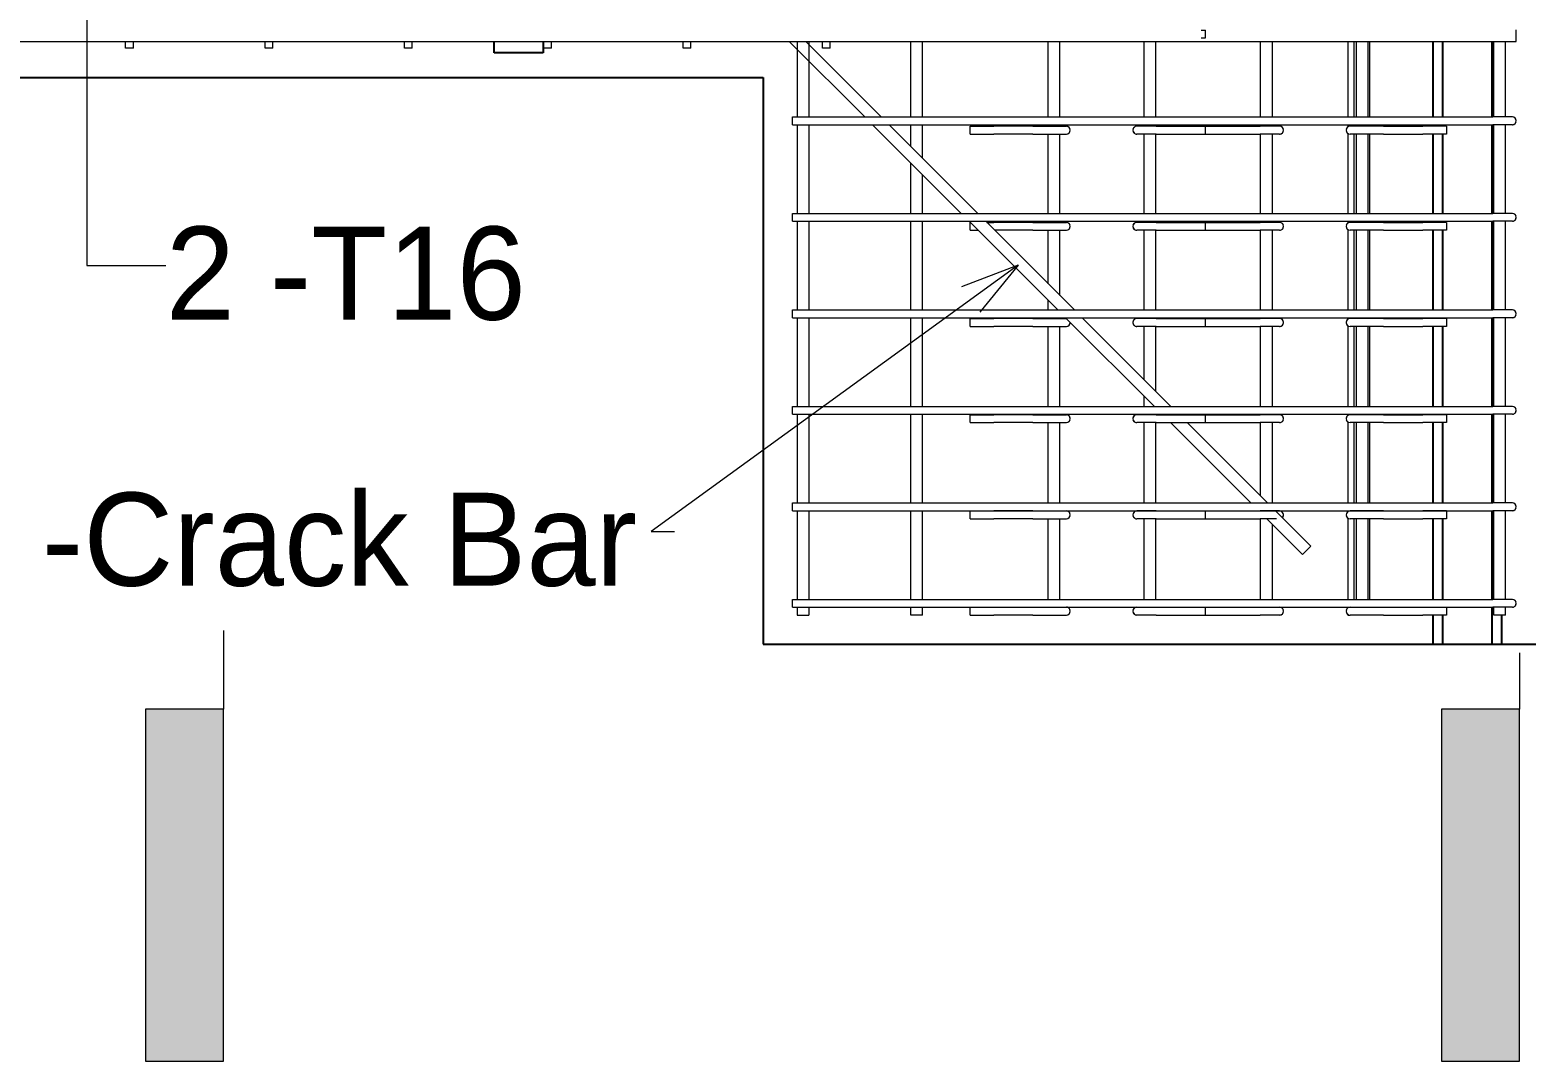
# Model space of a CAD drawing. Header units: millimetres. Extents: x -31655 to -5862, y 2843 to 78926.
# Drawn here: x -28000 to -26470, y 2843 to 3898 of the extents above; entities that cross this region are included whole.
import ezdxf

# ---------------------------------------------------------------- set-up
doc = ezdxf.new("R2010")
doc.units = ezdxf.units.MM
for name, color, linetype, lineweight in [('A-WALL', 113, 'Continuous', 25), ('G-ANNO-SYMB', 111, 'Continuous', 9), ('S-RBAR', 171, 'Continuous', 18), ('S-RBAR-IDEN', 171, 'Continuous', 9)]:
    doc.layers.add(name, color=color, linetype=linetype, lineweight=lineweight)
doc.styles.add('Nirmala UI', font='Nirmala.ttf', dxfattribs={"height": 95.25})

# ---------------------------------------------------------------- blocks, each defined once
blk = doc.blocks.new('Detail View - M_Section Tail - Filled Horizontal-14034-Elevation Front')
at = {"layer": 'G-ANNO-SYMB'}
blk.add_hatch(color=256, dxfattribs=at).paths.add_polyline_path([(-30520.9, 5938.9), (-30520.9, 6018.9), (-30880.9, 6018.9), (-30880.9, 5938.9)])
for p, q in [((-30880.9, 5938.9), (-30880.9, 6018.9)), ((-30880.9, 6018.9), (-30520.9, 6018.9)), ((-30520.9, 6018.9), (-30520.9, 5938.9)), ((-30520.9, 5938.9), (-30880.9, 5938.9))]:
    blk.add_line(p, q, dxfattribs=at)

msp = doc.modelspace()

# ---------------------------------------------------------------- linework, layer by layer
at = {"layer": 'A-WALL'}
for p, q in [((-27525.39395, 3874.75), (-27525.39395, 3886.5)), ((-27475.39395, 3886.5), (-27475.39395, 3874.75)), ((-26565.39395, 3809.36236), (-26565.39395, 3886.5)), ((-26555.39395, 3809.36236), (-26555.39395, 3886.5)), ((-26505.39395, 3886.5), (-26505.39395, 3809.36236)), ((-27475.39395, 3874.75), (-27525.39395, 3874.75)), ((-29650.39395, 3849.75), (-27250.39395, 3849.75)), ((-27250.39395, 3849.75), (-27250.39395, 3269.75)), ((-26565.39395, 3799.79741), (-26565.39395, 3801.36236)), ((-26555.39395, 3799.79741), (-26555.39395, 3801.36236)), ((-26505.39395, 3801.36236), (-26505.39395, 3710.63989)), ((-26565.39395, 3710.63989), (-26565.39395, 3791.79741)), ((-26555.39395, 3710.63989), (-26555.39395, 3791.79741)), ((-26565.39395, 3701.38793), (-26565.39395, 3702.63989)), ((-26555.39395, 3701.38793), (-26555.39395, 3702.63989)), ((-26505.39395, 3702.63989), (-26505.39395, 3611.91742)), ((-26565.39395, 3611.91742), (-26565.39395, 3693.38793)), ((-26555.39395, 3611.91742), (-26555.39395, 3693.38793)), ((-26565.39395, 3602.97845), (-26565.39395, 3603.91742)), ((-26565.39395, 3513.19494), (-26565.39395, 3594.97845)), ((-26555.39395, 3602.97845), (-26555.39395, 3603.91742)), ((-26555.39395, 3513.19494), (-26555.39395, 3594.97845)), ((-26505.39395, 3603.91742), (-26505.39395, 3513.19494)), ((-26565.39395, 3504.56897), (-26565.39395, 3505.19494)), ((-26555.39395, 3504.56897), (-26555.39395, 3505.19494)), ((-26505.39395, 3505.19494), (-26505.39395, 3414.47247)), ((-26565.39395, 3414.47247), (-26565.39395, 3496.56897)), ((-26555.39395, 3414.47247), (-26555.39395, 3496.56897)), ((-26565.39395, 3315.75), (-26565.39395, 3398.15948)), ((-26555.39395, 3315.75), (-26555.39395, 3398.15948)), ((-26505.39395, 3406.47247), (-26505.39395, 3315.75)), ((-26505.39395, 3307.75), (-26505.39395, 3269.75)), ((-26565.39395, 3269.75), (-26565.39395, 3299.75)), ((-26555.39395, 3269.75), (-26555.39395, 3299.75)), ((-26495.39395, 3299.75), (-26495.39395, 3269.75)), ((-27250.39395, 3269.75), (-26450.39395, 3269.75))]:
    msp.add_line(p, q, dxfattribs=at)
at = {"layer": 'G-ANNO-SYMB'}
for p, q in [((-27802.07434, 3283.78157), (-27802.07434, 3203.36133)), ((-26477.07434, 3260.91861), (-26477.07434, 3203.36133))]:
    msp.add_line(p, q, dxfattribs=at)
at = {"layer": 'S-RBAR'}
for p, q in [((-30420.39395, 3886.5), (-26480.39395, 3886.5)), ((-27902.22271, 3879.75), (-27902.22271, 3886.5)), ((-27894.22271, 3879.75), (-27894.22271, 3886.5)), ((-27759.748, 3879.75), (-27759.748, 3886.5)), ((-27751.748, 3879.75), (-27751.748, 3886.5)), ((-27617.27329, 3879.75), (-27617.27329, 3886.5)), ((-27609.27329, 3879.75), (-27609.27329, 3886.5)), ((-27474.79858, 3879.75), (-27474.79858, 3886.5)), ((-27466.79858, 3879.75), (-27466.79858, 3886.5)), ((-27332.32387, 3879.75), (-27332.32387, 3886.5)), ((-27324.32387, 3879.75), (-27324.32387, 3886.5)), ((-27146.59754, 3809.36236), (-27223.73518, 3886.5)), ((-27215.71501, 3886.5), (-27215.71501, 3809.36236)), ((-27129.62698, 3809.36236), (-27206.76462, 3886.5)), ((-27203.71501, 3886.5), (-27203.71501, 3809.36236)), ((-27189.84916, 3879.75), (-27189.84916, 3886.5)), ((-27181.84916, 3879.75), (-27181.84916, 3886.5)), ((-27099.46501, 3809.36236), (-27099.46501, 3886.5)), ((-27087.46501, 3809.36236), (-27087.46501, 3886.5)), ((-26958.98659, 3809.36236), (-26958.98659, 3886.5)), ((-26946.98659, 3809.36236), (-26946.98659, 3886.5)), ((-26861.00816, 3809.36236), (-26861.00816, 3886.5)), ((-26849.00816, 3809.36236), (-26849.00816, 3886.5)), ((-26802.67822, 3898.2069), (-26798.18937, 3898.2069)), ((-26802.67822, 3890.2069), (-26798.18937, 3890.2069)), ((-26798.18937, 3890.2069), (-26798.18937, 3898.2069)), ((-26741.77973, 3809.36236), (-26741.77973, 3886.5)), ((-26729.77973, 3809.36236), (-26729.77973, 3886.5)), ((-26652.46272, 3886.5), (-26652.46272, 3809.36236)), ((-26646.39395, 3886.5), (-26646.39395, 3809.36236)), ((-26643.80131, 3809.36236), (-26643.80131, 3886.5)), ((-26631.80131, 3809.36236), (-26631.80131, 3886.5)), ((-26630.39395, 3886.5), (-26630.39395, 3809.36236)), ((-26503.32288, 3809.36236), (-26503.32288, 3886.5)), ((-26491.32288, 3809.36236), (-26491.32288, 3886.5)), ((-26480.39395, 3886.5), (-26480.39395, 3898.5)), ((-27894.22271, 3879.75), (-27902.22271, 3879.75)), ((-27751.748, 3879.75), (-27759.748, 3879.75)), ((-27609.27329, 3879.75), (-27617.27329, 3879.75)), ((-27466.79858, 3879.75), (-27474.79858, 3879.75)), ((-27324.32387, 3879.75), (-27332.32387, 3879.75)), ((-27181.84916, 3879.75), (-27189.84916, 3879.75)), ((-27220.39395, 3809.36236), (-26504.39395, 3809.36236)), ((-27220.39395, 3801.36236), (-27220.39395, 3809.36236)), ((-26484.39395, 3809.36236), (-26504.39395, 3809.36236)), ((-27220.39395, 3801.36236), (-26504.39395, 3801.36236)), ((-27215.71501, 3801.36236), (-27215.71501, 3710.63989)), ((-27203.71501, 3801.36236), (-27203.71501, 3710.63989)), ((-27047.87507, 3710.63989), (-27138.59754, 3801.36236)), ((-27030.90451, 3710.63989), (-27121.62698, 3801.36236)), ((-27099.46501, 3779.20039), (-27099.46501, 3801.36236)), ((-27087.46501, 3767.20039), (-27087.46501, 3801.36236)), ((-27038.8828, 3799.79741), (-27014.67822, 3799.79741)), ((-27038.8828, 3791.79741), (-27038.8828, 3799.79741)), ((-26974.53608, 3799.79741), (-27014.67822, 3799.79741)), ((-26974.53608, 3799.79741), (-26940.39395, 3799.79741)), ((-26958.98659, 3799.79741), (-26958.98659, 3801.36236)), ((-26946.98659, 3799.79741), (-26946.98659, 3801.36236)), ((-26848.42868, 3799.79741), (-26868.42868, 3799.79741)), ((-26861.00816, 3799.79741), (-26861.00816, 3801.36236)), ((-26849.00816, 3799.79741), (-26849.00816, 3801.36236)), ((-26848.42868, 3799.79741), (-26804.67822, 3799.79741)), ((-26804.67822, 3799.79741), (-26798.18937, 3799.79741)), ((-26798.18937, 3799.79741), (-26742.39395, 3799.79741)), ((-26798.18937, 3791.79741), (-26798.18937, 3799.79741)), ((-26722.39395, 3799.79741), (-26742.39395, 3799.79741)), ((-26741.77973, 3799.79741), (-26741.77973, 3801.36236)), ((-26729.77973, 3799.79741), (-26729.77973, 3801.36236)), ((-26652.46272, 3801.36236), (-26652.46272, 3799.17189)), ((-26616.25181, 3799.79741), (-26650.39395, 3799.79741)), ((-26646.39395, 3801.36236), (-26646.39395, 3799.79741)), ((-26643.80131, 3799.79741), (-26643.80131, 3801.36236)), ((-26631.80131, 3799.79741), (-26631.80131, 3801.36236)), ((-26630.39395, 3801.36236), (-26630.39395, 3799.79741)), ((-26616.25181, 3799.79741), (-26576.10968, 3799.79741)), ((-26551.90509, 3799.79741), (-26576.10968, 3799.79741)), ((-26551.90509, 3799.79741), (-26551.90509, 3791.79741)), ((-26484.39395, 3801.36236), (-26504.39395, 3801.36236)), ((-26503.32288, 3710.63989), (-26503.32288, 3801.36236)), ((-26491.32288, 3710.63989), (-26491.32288, 3801.36236)), ((-27038.8828, 3791.79741), (-27014.67822, 3791.79741)), ((-26974.53608, 3791.79741), (-27014.67822, 3791.79741)), ((-26974.53608, 3791.79741), (-26940.39395, 3791.79741)), ((-26958.98659, 3710.63989), (-26958.98659, 3791.79741)), ((-26946.98659, 3710.63989), (-26946.98659, 3791.79741)), ((-26848.42868, 3791.79741), (-26868.42868, 3791.79741)), ((-26861.00816, 3710.63989), (-26861.00816, 3791.79741)), ((-26849.00816, 3710.63989), (-26849.00816, 3791.79741)), ((-26848.42868, 3791.79741), (-26804.67822, 3791.79741)), ((-26804.67822, 3791.79741), (-26798.18937, 3791.79741)), ((-26798.18937, 3791.79741), (-26742.39395, 3791.79741)), ((-26722.39395, 3791.79741), (-26742.39395, 3791.79741)), ((-26741.77973, 3710.63989), (-26741.77973, 3791.79741)), ((-26729.77973, 3710.63989), (-26729.77973, 3791.79741)), ((-26652.46272, 3792.42293), (-26652.46272, 3710.63989)), ((-26616.25181, 3791.79741), (-26650.39395, 3791.79741)), ((-26646.39395, 3791.79741), (-26646.39395, 3710.63989)), ((-26643.80131, 3710.63989), (-26643.80131, 3791.79741)), ((-26631.80131, 3710.63989), (-26631.80131, 3791.79741)), ((-26630.39395, 3791.79741), (-26630.39395, 3710.63989)), ((-26616.25181, 3791.79741), (-26576.10968, 3791.79741)), ((-26551.90509, 3791.79741), (-26576.10968, 3791.79741)), ((-27099.46501, 3710.63989), (-27099.46501, 3762.22983)), ((-27087.46501, 3710.63989), (-27087.46501, 3750.22983)), ((-27220.39395, 3710.63989), (-26504.39395, 3710.63989)), ((-27220.39395, 3702.63989), (-27220.39395, 3710.63989)), ((-27220.39395, 3702.63989), (-26504.39395, 3702.63989)), ((-27215.71501, 3702.63989), (-27215.71501, 3611.91742)), ((-27203.71501, 3702.63989), (-27203.71501, 3611.91742)), ((-27099.46501, 3611.91742), (-27099.46501, 3702.63989)), ((-27087.46501, 3611.91742), (-27087.46501, 3702.63989)), ((-26949.1526, 3611.91742), (-27039.87507, 3702.63989)), ((-26932.18204, 3611.91742), (-27022.90451, 3702.63989)), ((-26958.98659, 3701.38793), (-26958.98659, 3702.63989)), ((-26946.98659, 3701.38793), (-26946.98659, 3702.63989)), ((-26861.00816, 3701.38793), (-26861.00816, 3702.63989)), ((-26849.00816, 3701.38793), (-26849.00816, 3702.63989)), ((-26741.77973, 3701.38793), (-26741.77973, 3702.63989)), ((-26729.77973, 3701.38793), (-26729.77973, 3702.63989)), ((-26652.46272, 3702.63989), (-26652.46272, 3700.76241)), ((-26646.39395, 3702.63989), (-26646.39395, 3701.38793)), ((-26643.80131, 3701.38793), (-26643.80131, 3702.63989)), ((-26631.80131, 3701.38793), (-26631.80131, 3702.63989)), ((-26630.39395, 3702.63989), (-26630.39395, 3701.38793)), ((-26484.39395, 3710.63989), (-26504.39395, 3710.63989)), ((-26484.39395, 3702.63989), (-26504.39395, 3702.63989)), ((-26503.32288, 3611.91742), (-26503.32288, 3702.63989)), ((-26491.32288, 3611.91742), (-26491.32288, 3702.63989)), ((-27038.8828, 3693.38793), (-27038.8828, 3701.38793)), ((-27038.8828, 3693.38793), (-27030.62311, 3693.38793)), ((-27021.65255, 3701.38793), (-27014.67822, 3701.38793)), ((-26974.53608, 3701.38793), (-27014.67822, 3701.38793)), ((-26974.53608, 3693.38793), (-27013.65255, 3693.38793)), ((-26974.53608, 3701.38793), (-26940.39395, 3701.38793)), ((-26974.53608, 3693.38793), (-26940.39395, 3693.38793)), ((-26958.98659, 3638.72197), (-26958.98659, 3693.38793)), ((-26946.98659, 3626.72197), (-26946.98659, 3693.38793)), ((-26848.42868, 3701.38793), (-26868.42868, 3701.38793)), ((-26848.42868, 3693.38793), (-26868.42868, 3693.38793)), ((-26861.00816, 3611.91742), (-26861.00816, 3693.38793)), ((-26849.00816, 3611.91742), (-26849.00816, 3693.38793)), ((-26848.42868, 3701.38793), (-26804.67822, 3701.38793)), ((-26848.42868, 3693.38793), (-26804.67822, 3693.38793)), ((-26804.67822, 3701.38793), (-26798.18937, 3701.38793)), ((-26804.67822, 3693.38793), (-26798.18937, 3693.38793)), ((-26798.18937, 3701.38793), (-26742.39395, 3701.38793)), ((-26798.18937, 3693.38793), (-26798.18937, 3701.38793)), ((-26798.18937, 3693.38793), (-26742.39395, 3693.38793)), ((-26722.39395, 3701.38793), (-26742.39395, 3701.38793)), ((-26722.39395, 3693.38793), (-26742.39395, 3693.38793)), ((-26741.77973, 3611.91742), (-26741.77973, 3693.38793)), ((-26729.77973, 3611.91742), (-26729.77973, 3693.38793)), ((-26652.46272, 3694.01345), (-26652.46272, 3611.91742)), ((-26616.25181, 3701.38793), (-26650.39395, 3701.38793)), ((-26616.25181, 3693.38793), (-26650.39395, 3693.38793)), ((-26646.39395, 3693.38793), (-26646.39395, 3611.91742)), ((-26643.80131, 3611.91742), (-26643.80131, 3693.38793)), ((-26631.80131, 3611.91742), (-26631.80131, 3693.38793)), ((-26630.39395, 3693.38793), (-26630.39395, 3611.91742)), ((-26616.25181, 3701.38793), (-26576.10968, 3701.38793)), ((-26616.25181, 3693.38793), (-26576.10968, 3693.38793)), ((-26551.90509, 3701.38793), (-26576.10968, 3701.38793)), ((-26551.90509, 3693.38793), (-26576.10968, 3693.38793)), ((-26551.90509, 3701.38793), (-26551.90509, 3693.38793)), ((-27220.39395, 3611.91742), (-26504.39395, 3611.91742)), ((-27220.39395, 3603.91742), (-27220.39395, 3611.91742)), ((-26958.98659, 3611.91742), (-26958.98659, 3621.7514)), ((-26484.39395, 3611.91742), (-26504.39395, 3611.91742)), ((-27220.39395, 3603.91742), (-26504.39395, 3603.91742)), ((-27215.71501, 3603.91742), (-27215.71501, 3513.19494)), ((-27203.71501, 3603.91742), (-27203.71501, 3513.19494)), ((-27099.46501, 3513.19494), (-27099.46501, 3603.91742)), ((-27087.46501, 3513.19494), (-27087.46501, 3603.91742)), ((-27038.8828, 3602.97845), (-27014.67822, 3602.97845)), ((-27038.8828, 3594.97845), (-27038.8828, 3602.97845)), ((-27038.8828, 3594.97845), (-27014.67822, 3594.97845)), ((-26974.53608, 3602.97845), (-27014.67822, 3602.97845)), ((-26974.53608, 3594.97845), (-27014.67822, 3594.97845)), ((-26974.53608, 3602.97845), (-26940.39395, 3602.97845)), ((-26974.53608, 3594.97845), (-26940.39395, 3594.97845)), ((-26958.98659, 3602.97845), (-26958.98659, 3603.91742)), ((-26958.98659, 3513.19494), (-26958.98659, 3594.97845)), ((-26946.98659, 3602.97845), (-26946.98659, 3603.91742)), ((-26946.98659, 3513.19494), (-26946.98659, 3594.97845)), ((-26850.43013, 3513.19494), (-26941.1526, 3603.91742)), ((-26833.45956, 3513.19494), (-26924.18204, 3603.91742)), ((-26848.42868, 3602.97845), (-26868.42868, 3602.97845)), ((-26848.42868, 3594.97845), (-26868.42868, 3594.97845)), ((-26861.00816, 3602.97845), (-26861.00816, 3603.91742)), ((-26861.00816, 3540.74354), (-26861.00816, 3594.97845)), ((-26849.00816, 3602.97845), (-26849.00816, 3603.91742)), ((-26849.00816, 3528.74354), (-26849.00816, 3594.97845)), ((-26848.42868, 3602.97845), (-26804.67822, 3602.97845)), ((-26848.42868, 3594.97845), (-26804.67822, 3594.97845)), ((-26804.67822, 3602.97845), (-26798.18937, 3602.97845)), ((-26804.67822, 3594.97845), (-26798.18937, 3594.97845)), ((-26798.18937, 3602.97845), (-26742.39395, 3602.97845)), ((-26798.18937, 3594.97845), (-26798.18937, 3602.97845)), ((-26798.18937, 3594.97845), (-26742.39395, 3594.97845)), ((-26722.39395, 3602.97845), (-26742.39395, 3602.97845)), ((-26722.39395, 3594.97845), (-26742.39395, 3594.97845)), ((-26741.77973, 3602.97845), (-26741.77973, 3603.91742)), ((-26741.77973, 3513.19494), (-26741.77973, 3594.97845)), ((-26729.77973, 3602.97845), (-26729.77973, 3603.91742)), ((-26729.77973, 3513.19494), (-26729.77973, 3594.97845)), ((-26652.46272, 3603.91742), (-26652.46272, 3602.35293)), ((-26652.46272, 3595.60397), (-26652.46272, 3513.19494)), ((-26616.25181, 3602.97845), (-26650.39395, 3602.97845)), ((-26616.25181, 3594.97845), (-26650.39395, 3594.97845)), ((-26646.39395, 3603.91742), (-26646.39395, 3602.97845)), ((-26646.39395, 3594.97845), (-26646.39395, 3513.19494)), ((-26643.80131, 3602.97845), (-26643.80131, 3603.91742)), ((-26643.80131, 3513.19494), (-26643.80131, 3594.97845)), ((-26631.80131, 3602.97845), (-26631.80131, 3603.91742)), ((-26631.80131, 3513.19494), (-26631.80131, 3594.97845)), ((-26630.39395, 3603.91742), (-26630.39395, 3602.97845)), ((-26630.39395, 3594.97845), (-26630.39395, 3513.19494)), ((-26616.25181, 3602.97845), (-26576.10968, 3602.97845)), ((-26616.25181, 3594.97845), (-26576.10968, 3594.97845)), ((-26551.90509, 3602.97845), (-26576.10968, 3602.97845)), ((-26551.90509, 3594.97845), (-26576.10968, 3594.97845)), ((-26551.90509, 3602.97845), (-26551.90509, 3594.97845)), ((-26484.39395, 3603.91742), (-26504.39395, 3603.91742)), ((-26503.32288, 3513.19494), (-26503.32288, 3603.91742)), ((-26491.32288, 3513.19494), (-26491.32288, 3603.91742)), ((-26861.00816, 3513.19494), (-26861.00816, 3523.77298)), ((-27220.39395, 3513.19494), (-26504.39395, 3513.19494)), ((-27220.39395, 3505.19494), (-27220.39395, 3513.19494)), ((-27220.39395, 3505.19494), (-26504.39395, 3505.19494)), ((-27215.71501, 3505.19494), (-27215.71501, 3414.47247)), ((-27203.71501, 3505.19494), (-27203.71501, 3414.47247)), ((-27099.46501, 3414.47247), (-27099.46501, 3505.19494)), ((-27087.46501, 3414.47247), (-27087.46501, 3505.19494)), ((-27038.8828, 3504.56897), (-27014.67822, 3504.56897)), ((-27038.8828, 3496.56897), (-27038.8828, 3504.56897)), ((-26974.53608, 3504.56897), (-27014.67822, 3504.56897)), ((-26974.53608, 3504.56897), (-26940.39395, 3504.56897)), ((-26958.98659, 3504.56897), (-26958.98659, 3505.19494)), ((-26946.98659, 3504.56897), (-26946.98659, 3505.19494)), ((-26848.42868, 3504.56897), (-26868.42868, 3504.56897)), ((-26861.00816, 3504.56897), (-26861.00816, 3505.19494)), ((-26849.00816, 3504.56897), (-26849.00816, 3505.19494)), ((-26848.42868, 3504.56897), (-26804.67822, 3504.56897)), ((-26841.80415, 3504.56897), (-26842.43013, 3505.19494)), ((-26824.83359, 3504.56897), (-26825.45956, 3505.19494)), ((-26804.67822, 3504.56897), (-26798.18937, 3504.56897)), ((-26798.18937, 3504.56897), (-26742.39395, 3504.56897)), ((-26798.18937, 3496.56897), (-26798.18937, 3504.56897)), ((-26722.39395, 3504.56897), (-26742.39395, 3504.56897)), ((-26741.77973, 3504.56897), (-26741.77973, 3505.19494)), ((-26729.77973, 3504.56897), (-26729.77973, 3505.19494)), ((-26652.46272, 3505.19494), (-26652.46272, 3503.94345)), ((-26616.25181, 3504.56897), (-26650.39395, 3504.56897)), ((-26646.39395, 3505.19494), (-26646.39395, 3504.56897)), ((-26643.80131, 3504.56897), (-26643.80131, 3505.19494)), ((-26631.80131, 3504.56897), (-26631.80131, 3505.19494)), ((-26630.39395, 3505.19494), (-26630.39395, 3504.56897)), ((-26616.25181, 3504.56897), (-26576.10968, 3504.56897)), ((-26551.90509, 3504.56897), (-26576.10968, 3504.56897)), ((-26551.90509, 3504.56897), (-26551.90509, 3496.56897)), ((-26484.39395, 3513.19494), (-26504.39395, 3513.19494)), ((-26484.39395, 3505.19494), (-26504.39395, 3505.19494)), ((-26503.32288, 3414.47247), (-26503.32288, 3505.19494)), ((-26491.32288, 3414.47247), (-26491.32288, 3505.19494)), ((-27038.8828, 3496.56897), (-27014.67822, 3496.56897)), ((-26974.53608, 3496.56897), (-27014.67822, 3496.56897)), ((-26974.53608, 3496.56897), (-26940.39395, 3496.56897)), ((-26958.98659, 3414.47247), (-26958.98659, 3496.56897)), ((-26946.98659, 3414.47247), (-26946.98659, 3496.56897)), ((-26848.42868, 3496.56897), (-26868.42868, 3496.56897)), ((-26861.00816, 3414.47247), (-26861.00816, 3496.56897)), ((-26849.00816, 3414.47247), (-26849.00816, 3496.56897)), ((-26848.42868, 3496.56897), (-26804.67822, 3496.56897)), ((-26751.70765, 3414.47247), (-26833.80415, 3496.56897)), ((-26734.73709, 3414.47247), (-26816.83359, 3496.56897)), ((-26804.67822, 3496.56897), (-26798.18937, 3496.56897)), ((-26798.18937, 3496.56897), (-26742.39395, 3496.56897)), ((-26722.39395, 3496.56897), (-26742.39395, 3496.56897)), ((-26741.77973, 3421.51511), (-26741.77973, 3496.56897)), ((-26729.77973, 3414.47247), (-26729.77973, 3496.56897)), ((-26652.46272, 3497.19449), (-26652.46272, 3414.47247)), ((-26616.25181, 3496.56897), (-26650.39395, 3496.56897)), ((-26646.39395, 3496.56897), (-26646.39395, 3414.47247)), ((-26643.80131, 3414.47247), (-26643.80131, 3496.56897)), ((-26631.80131, 3414.47247), (-26631.80131, 3496.56897)), ((-26630.39395, 3496.56897), (-26630.39395, 3414.47247)), ((-26616.25181, 3496.56897), (-26576.10968, 3496.56897)), ((-26551.90509, 3496.56897), (-26576.10968, 3496.56897)), ((-27220.39395, 3414.47247), (-26504.39395, 3414.47247)), ((-27220.39395, 3406.47247), (-27220.39395, 3414.47247)), ((-26484.39395, 3414.47247), (-26504.39395, 3414.47247)), ((-27220.39395, 3406.47247), (-26504.39395, 3406.47247)), ((-27215.71501, 3406.47247), (-27215.71501, 3315.75)), ((-27203.71501, 3406.47247), (-27203.71501, 3315.75)), ((-27099.46501, 3315.75), (-27099.46501, 3406.47247)), ((-27087.46501, 3315.75), (-27087.46501, 3406.47247)), ((-27038.8828, 3406.15948), (-27014.67822, 3406.15948)), ((-27038.8828, 3398.15948), (-27038.8828, 3406.15948)), ((-27038.8828, 3398.15948), (-27014.67822, 3398.15948)), ((-26974.53608, 3406.15948), (-27014.67822, 3406.15948)), ((-26974.53608, 3398.15948), (-27014.67822, 3398.15948)), ((-26974.53608, 3406.15948), (-26940.39395, 3406.15948)), ((-26974.53608, 3398.15948), (-26940.39395, 3398.15948)), ((-26958.98659, 3315.75), (-26958.98659, 3398.15948)), ((-26946.98659, 3315.75), (-26946.98659, 3398.15948)), ((-26848.42868, 3406.15948), (-26868.42868, 3406.15948)), ((-26848.42868, 3398.15948), (-26868.42868, 3398.15948)), ((-26861.00816, 3315.75), (-26861.00816, 3398.15948)), ((-26849.00816, 3315.75), (-26849.00816, 3398.15948)), ((-26848.42868, 3406.15948), (-26804.67822, 3406.15948)), ((-26848.42868, 3398.15948), (-26804.67822, 3398.15948)), ((-26804.67822, 3406.15948), (-26798.18937, 3406.15948)), ((-26804.67822, 3398.15948), (-26798.18937, 3398.15948)), ((-26798.18937, 3406.15948), (-26742.39395, 3406.15948)), ((-26798.18937, 3398.15948), (-26798.18937, 3406.15948)), ((-26798.18937, 3398.15948), (-26742.39395, 3398.15948)), ((-26725.39974, 3406.15948), (-26742.39395, 3406.15948)), ((-26725.39974, 3398.15948), (-26742.39395, 3398.15948)), ((-26741.77973, 3315.75), (-26741.77973, 3398.15948)), ((-26698.93552, 3361.70034), (-26735.39467, 3398.15948)), ((-26690.45024, 3370.18562), (-26726.73709, 3406.47247)), ((-26722.39395, 3406.15948), (-26725.24334, 3406.15948)), ((-26652.46272, 3406.47247), (-26652.46272, 3405.53396)), ((-26652.46272, 3398.785), (-26652.46272, 3315.75)), ((-26616.25181, 3406.15948), (-26650.39395, 3406.15948)), ((-26616.25181, 3398.15948), (-26650.39395, 3398.15948)), ((-26646.39395, 3398.15948), (-26646.39395, 3315.75)), ((-26643.80131, 3315.75), (-26643.80131, 3398.15948)), ((-26631.80131, 3315.75), (-26631.80131, 3398.15948)), ((-26630.39395, 3398.15948), (-26630.39395, 3315.75)), ((-26616.25181, 3406.15948), (-26576.10968, 3406.15948)), ((-26616.25181, 3398.15948), (-26576.10968, 3398.15948)), ((-26551.90509, 3406.15948), (-26576.10968, 3406.15948)), ((-26551.90509, 3398.15948), (-26576.10968, 3398.15948)), ((-26551.90509, 3406.15948), (-26551.90509, 3398.15948)), ((-26484.39395, 3406.47247), (-26504.39395, 3406.47247)), ((-26503.32288, 3315.75), (-26503.32288, 3406.47247)), ((-26491.32288, 3315.75), (-26491.32288, 3406.47247)), ((-26729.77973, 3315.75), (-26729.77973, 3392.54455)), ((-26690.45024, 3370.18562), (-26698.93552, 3361.70034)), ((-27220.39395, 3315.75), (-26504.39395, 3315.75)), ((-27220.39395, 3307.75), (-27220.39395, 3315.75)), ((-27220.39395, 3307.75), (-26804.67822, 3307.75)), ((-27215.71501, 3307.75), (-27215.71501, 3299.75)), ((-27203.71501, 3307.75), (-27203.71501, 3299.75)), ((-27099.46501, 3299.75), (-27099.46501, 3307.75)), ((-27087.46501, 3299.75), (-27087.46501, 3307.75)), ((-27038.8828, 3299.75), (-27038.8828, 3307.75)), ((-26848.42868, 3307.75), (-26804.67822, 3307.75)), ((-26804.67822, 3307.75), (-26798.18937, 3307.75)), ((-26798.18937, 3307.75), (-26742.39395, 3307.75)), ((-26798.18937, 3299.75), (-26798.18937, 3307.75)), ((-26798.18937, 3307.75), (-26504.39395, 3307.75)), ((-26652.46272, 3307.75), (-26652.46272, 3307.12448)), ((-26551.90509, 3307.75), (-26551.90509, 3299.75)), ((-26484.39395, 3315.75), (-26504.39395, 3315.75)), ((-26484.39395, 3307.75), (-26504.39395, 3307.75)), ((-26503.32288, 3299.75), (-26503.32288, 3307.75)), ((-26491.32288, 3299.75), (-26491.32288, 3307.75)), ((-27215.71501, 3299.75), (-27203.71501, 3299.75)), ((-27087.46501, 3299.75), (-27099.46501, 3299.75)), ((-27038.8828, 3299.75), (-27014.67822, 3299.75)), ((-26974.53608, 3299.75), (-27014.67822, 3299.75)), ((-26974.53608, 3299.75), (-26940.39395, 3299.75)), ((-26848.42868, 3299.75), (-26868.42868, 3299.75)), ((-26848.42868, 3299.75), (-26804.67822, 3299.75)), ((-26804.67822, 3299.75), (-26798.18937, 3299.75)), ((-26798.18937, 3299.75), (-26742.39395, 3299.75)), ((-26722.39395, 3299.75), (-26742.39395, 3299.75)), ((-26652.46272, 3300.37552), (-26652.46272, 3299.75)), ((-26652.46272, 3299.75), (-26650.39395, 3299.75)), ((-26616.25181, 3299.75), (-26650.39395, 3299.75)), ((-26616.25181, 3299.75), (-26576.10968, 3299.75)), ((-26551.90509, 3299.75), (-26576.10968, 3299.75)), ((-26491.32288, 3299.75), (-26503.32288, 3299.75))]:
    msp.add_line(p, q, dxfattribs=at)
for centre, start, end in [((-26484.39395, 3805.36236), 270, 90), ((-26940.39395, 3795.79741), 75, 90), ((-26940.39395, 3795.79741), 270, 90), ((-26940.39395, 3795.79741), 15, 60), ((-26940.39395, 3795.79741), 300, 345), ((-26868.42868, 3795.79741), 90, 270), ((-26868.42868, 3795.79741), 120, 165), ((-26868.42868, 3795.79741), 195, 240), ((-26868.39395, 3795.79741), 120, 165), ((-26868.39395, 3795.79741), 195, 240), ((-26722.39395, 3795.79741), 270, 90), ((-26722.39395, 3795.79741), 15, 60), ((-26722.39395, 3795.79741), 300, 345), ((-26650.39395, 3795.79741), 90, 270), ((-26650.39395, 3795.79741), 121.24517158, 165), ((-26650.39395, 3795.79741), 195, 238.75482842), ((-26484.39395, 3805.36236), 270, 285), ((-26484.39395, 3805.36236), 15, 60), ((-26484.39395, 3805.36236), 300, 345), ((-26868.42868, 3795.79741), 255, 270), ((-26868.39395, 3795.79741), 255, 270), ((-26722.39395, 3795.79741), 270, 285), ((-26484.39395, 3706.63989), 270, 90), ((-26484.39395, 3706.63989), 270, 285), ((-26484.39395, 3706.63989), 15, 60), ((-26484.39395, 3706.63989), 300, 345), ((-26940.39395, 3697.38793), 75, 90), ((-26940.39395, 3697.38793), 270, 90), ((-26940.39395, 3697.38793), 15, 60), ((-26940.39395, 3697.38793), 300, 345), ((-26868.42868, 3697.38793), 90, 270), ((-26868.42868, 3697.38793), 120, 165), ((-26868.42868, 3697.38793), 195, 240), ((-26868.39395, 3697.38793), 120, 165), ((-26868.39395, 3697.38793), 195, 240), ((-26868.42868, 3697.38793), 255, 270), ((-26868.39395, 3697.38793), 255, 270), ((-26722.39395, 3697.38793), 270, 90), ((-26722.39395, 3697.38793), 270, 285), ((-26722.39395, 3697.38793), 15, 60), ((-26722.39395, 3697.38793), 300, 345), ((-26650.39395, 3697.38793), 90, 270), ((-26650.39395, 3697.38793), 121.24517158, 165), ((-26650.39395, 3697.38793), 195, 238.75482842), ((-26484.39395, 3607.91742), 270, 90), ((-26484.39395, 3607.91742), 15, 60), ((-26940.39395, 3598.97845), 270, 0), ((-26940.39395, 3598.97845), 300, 345), ((-26868.42868, 3598.97845), 90, 270), ((-26868.42868, 3598.97845), 120, 165), ((-26868.42868, 3598.97845), 195, 240), ((-26868.39395, 3598.97845), 120, 165), ((-26868.39395, 3598.97845), 195, 240), ((-26868.42868, 3598.97845), 255, 270), ((-26868.39395, 3598.97845), 255, 270), ((-26722.39395, 3598.97845), 270, 90), ((-26722.39395, 3598.97845), 270, 285), ((-26722.39395, 3598.97845), 15, 60), ((-26722.39395, 3598.97845), 300, 345), ((-26650.39395, 3598.97845), 90, 270), ((-26650.39395, 3598.97845), 121.24517158, 165), ((-26650.39395, 3598.97845), 195, 238.75482842), ((-26484.39395, 3607.91742), 270, 285), ((-26484.39395, 3607.91742), 300, 345), ((-26940.39395, 3500.56897), 75, 90), ((-26940.39395, 3500.56897), 270, 90), ((-26940.39395, 3500.56897), 15, 60), ((-26868.42868, 3500.56897), 90, 270), ((-26868.42868, 3500.56897), 120, 165), ((-26868.39395, 3500.56897), 120, 165), ((-26722.39395, 3500.56897), 270, 90), ((-26722.39395, 3500.56897), 15, 60), ((-26650.39395, 3500.56897), 90, 270), ((-26650.39395, 3500.56897), 121.24517158, 165), ((-26484.39395, 3509.19494), 270, 90), ((-26484.39395, 3509.19494), 270, 285), ((-26484.39395, 3509.19494), 15, 60), ((-26484.39395, 3509.19494), 300, 345), ((-26940.39395, 3500.56897), 300, 345), ((-26868.42868, 3500.56897), 195, 240), ((-26868.39395, 3500.56897), 195, 240), ((-26868.42868, 3500.56897), 255, 270), ((-26868.39395, 3500.56897), 255, 270), ((-26722.39395, 3500.56897), 270, 285), ((-26722.39395, 3500.56897), 300, 345), ((-26650.39395, 3500.56897), 195, 238.75482842), ((-26484.39395, 3410.47247), 270, 90), ((-26484.39395, 3410.47247), 15, 60), ((-26940.39395, 3402.15948), 75, 90), ((-26940.39395, 3402.15948), 270, 90), ((-26940.39395, 3402.15948), 20.22821856, 60), ((-26940.39395, 3402.15948), 300, 345), ((-26868.42868, 3402.15948), 90, 270), ((-26868.42868, 3402.15948), 195, 240), ((-26868.39395, 3402.15948), 195, 240), ((-26868.42868, 3402.15948), 120, 159.77178144), ((-26868.39395, 3402.15948), 120, 159.77178144), ((-26868.42868, 3402.15948), 255, 270), ((-26868.39395, 3402.15948), 255, 270), ((-26722.39395, 3402.15948), 315, 90), ((-26722.39395, 3402.15948), 20.22821856, 60), ((-26722.39395, 3402.15948), 315, 345), ((-26650.39395, 3402.15948), 90, 270), ((-26650.39395, 3402.15948), 195, 238.75482842), ((-26650.39395, 3402.15948), 121.24517158, 159.77178145), ((-26484.39395, 3410.47247), 270, 285), ((-26484.39395, 3410.47247), 300, 345), ((-26940.39395, 3303.75), 75, 90), ((-26940.39395, 3303.75), 270, 90), ((-26940.39395, 3303.75), 15, 60), ((-26868.42868, 3303.75), 90, 270), ((-26868.42868, 3303.75), 120, 165), ((-26868.39395, 3303.75), 120, 165), ((-26722.39395, 3303.75), 270, 90), ((-26722.39395, 3303.75), 15, 60), ((-26650.39395, 3303.75), 90, 270), ((-26650.39395, 3303.75), 121.24517158, 165), ((-26484.39395, 3311.75), 270, 90), ((-26484.39395, 3311.75), 270, 285), ((-26484.39395, 3311.75), 15, 60), ((-26484.39395, 3311.75), 300, 345), ((-26940.39395, 3303.75), 300, 345), ((-26868.42868, 3303.75), 195, 240), ((-26868.39395, 3303.75), 195, 240), ((-26868.42868, 3303.75), 255, 270), ((-26868.39395, 3303.75), 255, 270), ((-26722.39395, 3303.75), 270, 285), ((-26722.39395, 3303.75), 300, 345), ((-26650.39395, 3303.75), 195, 238.75482842)]:
    msp.add_arc(centre, 4, start, end, dxfattribs=at)
at = {"layer": 'S-RBAR-IDEN'}
for p, q in [((-27942.04102, 4055.23589), (-27942.04102, 3657.38597)), ((-27942.04102, 3657.38597), (-27861.21512, 3657.38597)), ((-26989.7196, 3657.79319), (-27365.091, 3385.18928)), ((-26989.7196, 3657.79319), (-27047.71505, 3635.54467)), ((-26989.7196, 3657.79319), (-27028.82088, 3609.52768)), ((-27365.091, 3385.18928), (-27340.98187, 3385.18928))]:
    msp.add_line(p, q, dxfattribs=at)

# ---------------------------------------------------------------- block references
at = {"layer": 'G-ANNO-SYMB', "extrusion": (0, 0, -1), "rotation": 90.00000000000077}
for p in [(33820.92994, 33724.29594), (32495.92994, 33724.29594)]:
    msp.add_blockref('Detail View - M_Section Tail - Filled Horizontal-14034-Elevation Front', p, dxfattribs=at)

# ---------------------------------------------------------------- texts
at = {"layer": 'S-RBAR-IDEN', "char_height": 95.25, "attachment_point": 1, "style": 'Nirmala UI'}
for s, insert, width in [('2 -T16', (-27861.21512, 3697.11514), 464.97875), ('2 -T12 -Crack Bar', (-28391.41146, 3424.91845), 1253.83925)]:
    msp.add_mtext(s, dxfattribs=dict(at, insert=insert, width=width))

doc.saveas('drawing.dxf')
